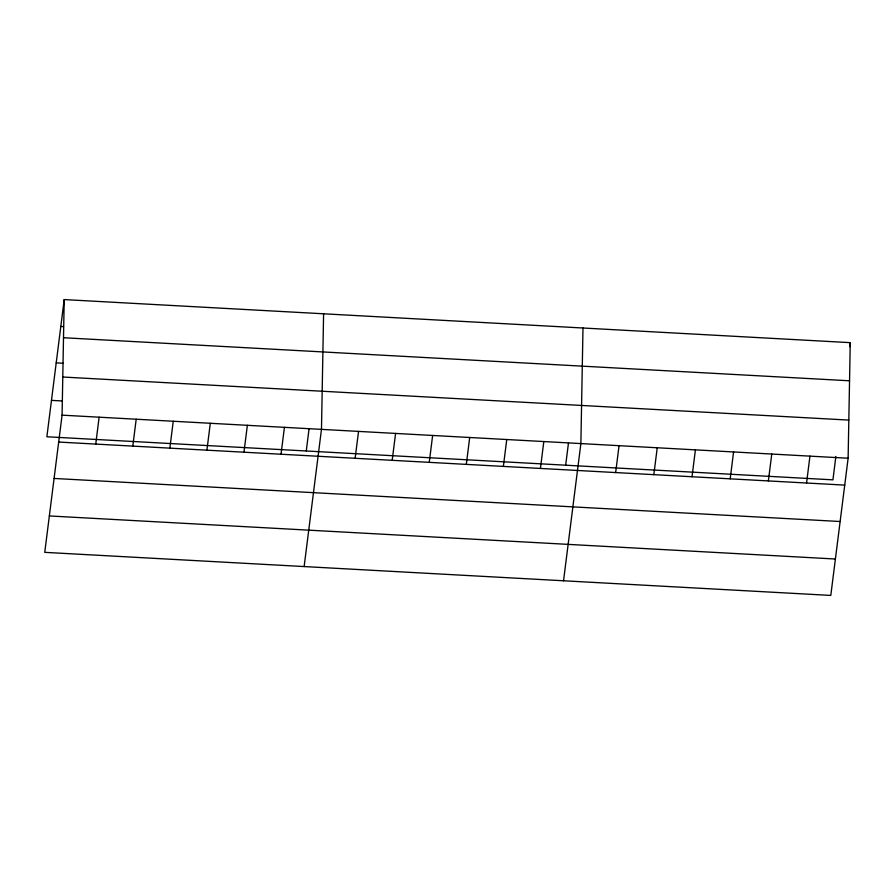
<?xml version="1.0" encoding="UTF-8"?>
<svg xmlns="http://www.w3.org/2000/svg" width="895" height="895" viewBox="0 0 895 895"><rect width="100%" height="100%" fill="white"/><g stroke="black" fill="none" stroke-linecap="round" stroke-linejoin="round"><path stroke-width="1.34" d="M62.079 415.157L64.205 299.579L850.25 342.651L848.124 458.229L830.795 595.421L44.75 552.349L62.079 415.157L848.124 458.229M323.598 313.798L321.473 429.376L304.143 566.557M582.992 328.006L580.877 443.584L563.537 580.777M64.205 299.579L46.876 436.771L832.921 479.843L835.874 456.439M95.743 444.077L99.132 417.193M132.796 446.113L136.197 419.218M169.849 448.138L173.25 421.254M206.913 450.174L210.303 423.279M243.966 452.199L247.367 425.315M281.019 454.224L284.42 427.34M306.269 450.99L309.055 428.884M355.136 458.285L358.537 431.401M392.189 460.321L395.59 433.426M429.253 462.346L432.643 435.462M466.306 464.382L469.707 437.487M503.359 466.407L506.76 439.523M540.423 468.443L543.813 441.548M565.662 465.199L568.459 443.103M615.659 472.56L619.049 445.676M653.831 474.652L657.232 447.768M692.014 476.744L695.415 449.861M730.197 478.836L733.587 451.953M768.369 480.928L771.77 454.045M806.552 483.02L809.953 456.137M849.735 346.678L850.25 342.651M60.804 326.474L63.545 326.619M63.5 337.728L849.545 380.789M56.206 362.867L63.064 363.247M62.784 377.019L848.829 420.091M51.474 400.378L62.449 400.971M58.69 442.052L844.735 485.112M54.092 478.445L840.136 521.516M49.348 515.945L835.393 559.017"/></g></svg>
